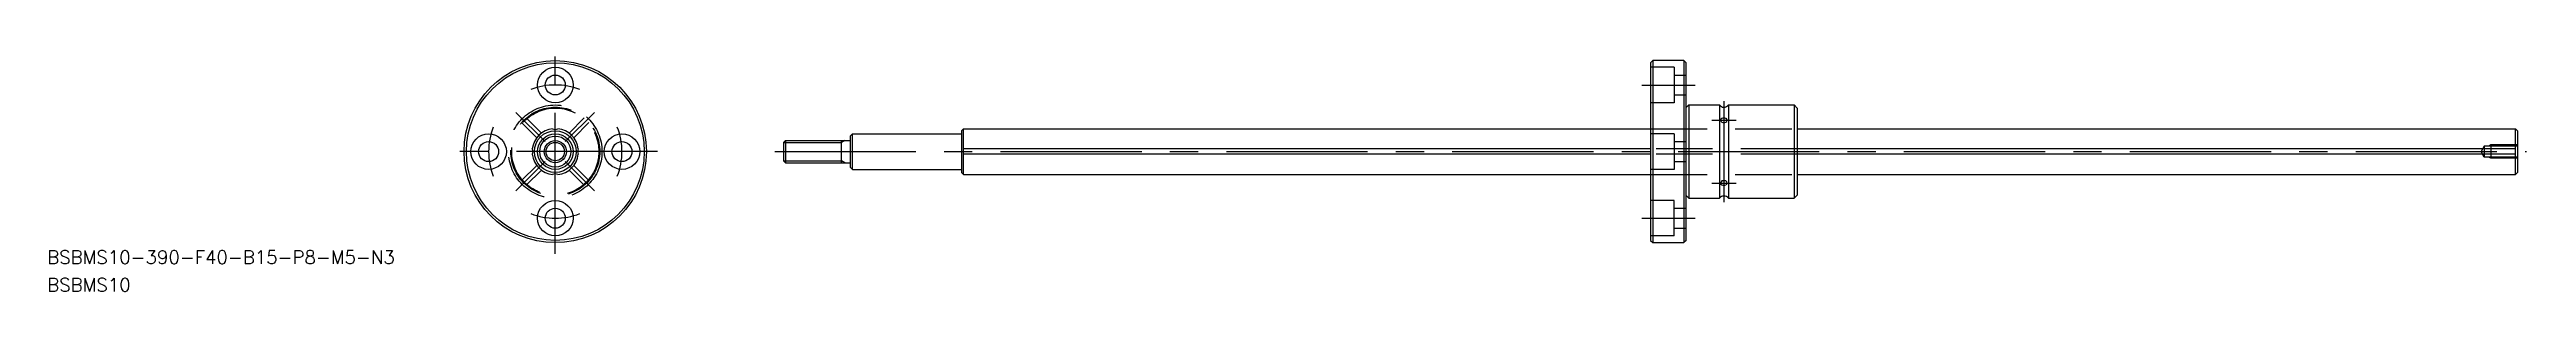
# Model space of a CAD drawing. Extents: x -114 to 443, y -32 to 23.
import ezdxf

# ---------------------------------------------------------------- set-up
doc = ezdxf.new("R2010")
doc.units = 0
doc.linetypes.add('CENTER', pattern=[50.8, 31.75, -6.35, 6.35, -6.35])
doc.linetypes.add('DASHED', pattern=[19.05, 12.7, -6.35])
doc.layers.get('0').update_dxf_attribs({"linetype": 'CONTINUOUS'})
doc.layers.add('CENTER', color=1, linetype='CENTER')
doc.styles.get("Standard").update_dxf_attribs({"font": 'txt.shx', "height": 3, "bigfont": 'bigfont.shx'})

# ---------------------------------------------------------------- blocks, each defined once
blk = doc.blocks.new('*U5')
at = {"color": 7, "linetype": 'CONTINUOUS'}
blk.add_text('BSBMS10-390-F40-B15-P8-M5-N3', height=3, dxfattribs=at).set_placement((-114.27, -25.28))
blk = doc.blocks.new('*U6')
at = {"color": 7, "linetype": 'CONTINUOUS'}
blk.add_text('BSBMS10', height=3, dxfattribs=at).set_placement((-114.27, -31.5))

msp = doc.modelspace()

# ---------------------------------------------------------------- linework, layer by layer
at = {"color": 7, "linetype": 'CONTINUOUS'}
for p, q in [((246.85, 20.5), (246.35, 20)), ((246.35, 20), (246.35, -20)), ((246.85, 20.5), (246.85, -20.5)), ((253.85, 20.5), (246.85, 20.5)), ((253.85, 20.5), (253.85, -20.5)), ((253.85, 20.5), (254.35, 20)), ((254.35, -20), (254.35, 20)), ((254.35, 9.9), (254.95, 10.5)), ((254.95, 10.5), (254.95, -10.5)), ((254.95, 10.5), (261.85, 10.5)), ((261.85, 10.5), (261.85, -10.5)), ((263.85, 10.5), (263.85, -10.5)), ((263.85, 10.5), (278.65, 10.5)), ((278.65, 10.5), (278.65, -10.5)), ((278.65, 10.5), (279.35, 9.8)), ((279.35, 9.8), (279.35, -9.8)), ((51.79, 2.5), (51.35, 2.07)), ((51.35, 2.07), (51.35, -2.07)), ((51.79, 2.5), (51.79, -2.5)), ((51.79, 2.5), (66.35, 2.5)), ((64.35, -2.5), (64.35, 2.5)), ((66.85, 4), (66.35, 3.5)), ((66.35, 3.5), (66.35, -3.5)), ((66.85, 4), (91.35, 4)), ((66.85, -4), (66.85, 4)), ((91.35, 4.7), (91.82, 5.16)), ((91.35, 4.7), (91.35, -4.7)), ((91.82, 5.16), (246.35, 5.16)), ((91.85, -5.16), (91.85, 5.16)), ((246.35, 0.6), (91.85, 0.6)), ((279.35, 5.16), (440.89, 5.16)), ((440.85, 0.6), (279.35, 0.6)), ((440.85, 5.16), (440.85, -5.16)), ((440.89, 5.16), (441.35, 4.7)), ((441.35, 4.7), (441.35, -4.7)), ((51.35, -2.07), (51.79, -2.5)), ((51.79, -2.5), (66.35, -2.5)), ((66.35, -3.5), (66.85, -4)), ((66.85, -4), (91.35, -4)), ((91.35, -4.7), (91.82, -5.16)), ((91.82, -5.16), (246.35, -5.16)), ((246.35, -0.6), (91.85, -0.6)), ((440.85, -0.6), (279.35, -0.6)), ((279.35, -5.16), (440.89, -5.16)), ((441.35, -4.7), (440.89, -5.16)), ((254.95, -10.5), (254.35, -9.9)), ((254.95, -10.5), (261.85, -10.5)), ((263.85, -10.5), (278.65, -10.5)), ((278.65, -10.5), (279.35, -9.8)), ((246.35, -20), (246.85, -20.5)), ((246.85, -20.5), (253.85, -20.5)), ((254.35, -20), (253.85, -20.5))]:
    msp.add_line(p, q, dxfattribs=at)
at = {"color": 3, "linetype": 'DASHED'}
for p, q in [((251.65, 19), (246.35, 19)), ((251.65, 19), (251.65, 11)), ((251.65, 17.25), (254.35, 17.25)), ((251.65, 12.75), (254.35, 12.75)), ((-4.17, 3.11), (-7.58, 6.52)), ((-3.11, 4.17), (-6.52, 7.58)), ((3.11, 4.17), (6.52, 7.58)), ((4.17, 3.11), (7.58, 6.52)), ((251.65, 11), (246.35, 11)), ((246.35, 5.16), (279.35, 5.16)), ((251.65, 4), (246.35, 4)), ((279.35, 0.6), (246.35, 0.6)), ((251.65, 4), (251.65, -4)), ((251.65, 2.25), (254.35, 2.25)), ((433.85, 1.23), (433.15, 0)), ((433.85, -1.23), (433.15, 0)), ((433.85, 1.23), (433.85, -1.23)), ((441.35, 1.23), (433.85, 1.23)), ((435.35, 1.5), (434.89, 1.23)), ((435.35, 1.5), (435.35, -1.5)), ((441.35, 1.5), (435.35, 1.5)), ((-4.17, -3.11), (-7.58, -6.52)), ((-3.11, -4.17), (-6.52, -7.58)), ((3.11, -4.17), (6.52, -7.58)), ((4.17, -3.11), (7.58, -6.52)), ((279.35, -0.6), (246.35, -0.6)), ((251.65, -4), (246.35, -4)), ((246.35, -5.16), (279.35, -5.16)), ((251.65, -2.25), (254.35, -2.25)), ((441.35, -1.23), (433.85, -1.23)), ((435.35, -1.5), (434.89, -1.23)), ((441.35, -1.5), (435.35, -1.5)), ((251.65, -11), (246.35, -11)), ((251.65, -19), (251.65, -11)), ((251.65, -12.75), (254.35, -12.75)), ((251.65, -19), (246.35, -19)), ((251.65, -17.25), (254.35, -17.25))]:
    msp.add_line(p, q, dxfattribs=at)
at = {"color": 3, "linetype": 'CONTINUOUS'}
for p, q in [((51.35, 2.07), (64.35, 2.07)), ((65.1, 2.5), (64.35, 2.07)), ((51.35, -2.07), (64.35, -2.07)), ((65.1, -2.5), (64.35, -2.07))]:
    msp.add_line(p, q, dxfattribs=at)
at = {"color": 7, "linetype": 'CONTINUOUS'}
for centre, radius in [((0, 0), 20.5), ((0, 0), 20), ((0, 15), 4), ((0, 15), 2.25), ((-15, 0), 4), ((-15, 0), 2.25), ((0, 0), 4.7), ((0, 0), 4), ((0, 0), 3.5), ((0, 0), 2.5), ((15, 0), 4), ((15, 0), 2.25), ((0, -15), 4), ((0, -15), 2.25)]:
    msp.add_circle(centre, radius, dxfattribs=at)
at = {"color": 3, "linetype": 'DASHED'}
for radius in [10.5, 10, 9.8]:
    msp.add_circle((0, 0), radius, dxfattribs=at)
at = {"color": 3, "linetype": 'CONTINUOUS'}
msp.add_circle((0, 0), 2.07, dxfattribs=at)
at = {"color": 7, "linetype": 'CONTINUOUS'}
for centre, radius, start, end in [((262.85, 11.25), 1.25, 216.8699, 323.1301), ((262.59, 7.05), 0.49, 114.1221, 177.0855), ((262.69, 7.12), 0.583, 184.7321, 240.9328), ((262.85, 6.33), 1.25, 68.3073, 111.6927), ((262.85, 7.72), 1.2, 247.8117, 292.1883), ((263.02, 7.12), 0.583, 299.0672, 355.2679), ((263.12, 7.05), 0.49, 2.9145, 65.8779), ((0, 0), 5.2, 96.6721, 173.3279), ((-6.19, 0), 1.19, 329.4886, 30.5114), ((0, 6.19), 1.19, 239.4886, 300.5114), ((0, 0), 5.2, 6.6721, 83.3279), ((6.19, 0), 1.19, 149.4886, 210.5114), ((0, 0), 5.2, 186.6721, 263.3279), ((0, -6.19), 1.19, 59.4886, 120.5114), ((0, 0), 5.2, 276.6721, 353.3279), ((262.85, -11.25), 1.25, 36.8699, 143.1301), ((262.69, -7.12), 0.583, 119.0672, 175.2679), ((262.59, -7.05), 0.49, 182.9145, 245.8779), ((262.85, -6.33), 1.25, 248.3073, 291.6927), ((262.85, -7.72), 1.2, 67.8117, 112.1883), ((263.02, -7.12), 0.583, 4.7321, 60.9328), ((263.12, -7.05), 0.49, 294.1221, 357.0855)]:
    msp.add_arc(centre, radius, start, end, dxfattribs=at)
at = {"layer": 'CENTER', "color": 1, "linetype": 'CENTER'}
for p, q in [((0, -23), (0, 23)), ((244.35, 15), (256.35, 15)), ((262.85, 11.34), (262.85, -11.39)), ((-2.26, 2.26), (-8.84, 8.84)), ((2.26, 2.26), (8.84, 8.84)), ((260.11, 7.07), (265.6, 7.07)), ((23, 0), (-23, 0)), ((49.35, 0), (443.35, 0)), ((-2.26, -2.26), (-8.84, -8.84)), ((2.26, -2.26), (8.84, -8.84)), ((260.11, -7.07), (265.6, -7.07)), ((244.35, -15), (256.35, -15))]:
    msp.add_line(p, q, dxfattribs=at)
for start, end in [(68.4765, 111.5235), (158.4765, 201.5235), (338.4765, 21.5235), (248.4765, 291.5235)]:
    msp.add_arc((0, 0), 15, start, end, dxfattribs=at)

# ---------------------------------------------------------------- block references
at = {"color": 7, "linetype": 'CONTINUOUS'}
for name in ['*U5', '*U6']:
    msp.add_blockref(name, (0, 0), dxfattribs=at)

doc.saveas('drawing.dxf')
